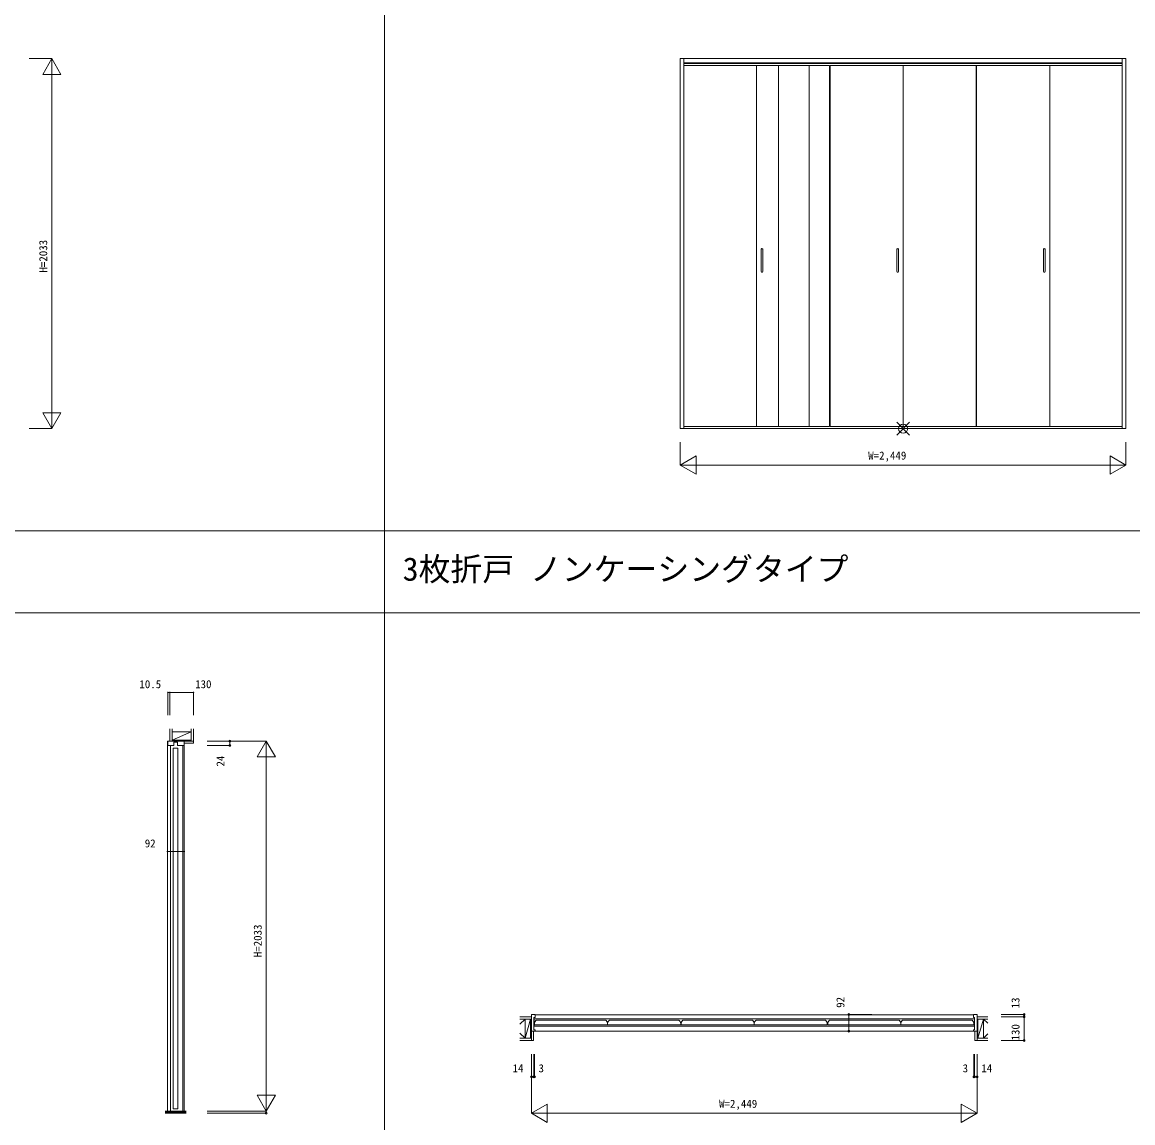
# Model space of a CAD drawing. Units: millimetres, scale not verified. Extents: x -14341 to 14341, y -10000 to 10000.
# Drawn here: x -4932 to 1171, y -5956 to 90 of the extents above; entities that cross this region are included whole.
import ezdxf
from ezdxf.enums import TextEntityAlignment as Align

# ---------------------------------------------------------------- set-up
doc = ezdxf.new("R2010")
doc.units = ezdxf.units.MM
doc.header["$LTSCALE"] = 50
doc.layers.add('0-0_0', color=7, linetype='Continuous')
for name, color, linetype, lineweight in [('0-1_YKK_F1', 7, 'Continuous', 18), ('0-2_YKK_A1', 4, 'Continuous', 18), ('0-3_YKK_B1', 4, 'Continuous', 18), ('0-4_YKK_C1', 4, 'Continuous', 18), ('0-5_YKK_N1', 2, 'Continuous', 18), ('0-6_YKK_Z1', 7, 'Continuous', 18), ('0-7_YKK_IN', 1, 'Continuous', 18)]:
    doc.layers.add(name, color=color, linetype=linetype, lineweight=lineweight)
doc.styles.add('ＭＳ ゴシック', font='')
doc.styles.get('ＭＳ ゴシック').set_extended_font_data('MS Gothic')

msp = doc.modelspace()

# ---------------------------------------------------------------- linework, layer by layer
at = {"layer": '0-1_YKK_F1'}
for p, q in [((-2940.51, -10000), (-2940.51, 9500)), ((-14340.51, -2704), (14159.49, -2704)), ((-14340.51, -3154), (14159.49, -3154))]:
    msp.add_line(p, q, dxfattribs=at)
at = {"layer": '0-2_YKK_A1'}
for p, q in [((-1295.01, -109.5), (-1295.01, -2142.5)), ((1113.99, -2142.5), (1113.99, -109.5)), ((-1295.01, -133.5), (1113.99, -133.5)), ((-1295.01, -136.5), (1113.99, -136.5)), ((-1295.01, -148), (-494.51, -148)), ((-896.26, -2130.41), (-896.26, -148)), ((-896.26, -2130.41), (-896.26, -148)), ((-776.26, -148), (-776.26, -2130.41)), ((-607.51, -148), (-607.51, -2130.41)), ((-494.51, -2130.41), (-494.51, -148)), ((311.24, -148), (-492.26, -148)), ((-492.26, -2130.41), (-492.26, -148)), ((-90.51, -2130.41), (-90.51, -148)), ((-90.51, -2130.41), (-90.51, -148)), ((311.24, -148), (311.24, -2130.41)), ((313.49, -148), (1113.99, -148)), ((313.49, -2130.41), (313.49, -148)), ((715.24, -2130.41), (715.24, -148)), ((715.24, -2130.41), (715.24, -148)), ((-871.26, -1156.84), (-871.26, -1279.16)), ((-861.26, -1156.84), (-861.26, -1279.16)), ((-125.51, -1156.84), (-125.51, -1279.16)), ((-115.51, -1156.84), (-115.51, -1279.16)), ((680.24, -1156.84), (680.24, -1279.16)), ((690.24, -1156.84), (690.24, -1279.16)), ((-1295.01, -2130.41), (-494.51, -2130.41)), ((311.24, -2130.41), (-492.26, -2130.41)), ((313.49, -2130.41), (1113.99, -2130.41))]:
    msp.add_line(p, q, dxfattribs=at)
msp.add_lwpolyline([(-1315.01, -2142.5), (1133.99, -2142.5), (1133.99, -109.5), (-1315.01, -109.5)], close=True, dxfattribs=at)
for centre, start, end in [((-866.26, -1157.54), 8.0102, 171.9898), ((-120.51, -1157.54), 8.0102, 171.9898), ((685.24, -1157.54), 8.0102, 171.9898), ((-866.26, -1278.46), 188.0102, 351.9898), ((-120.51, -1278.46), 188.0102, 351.9898), ((685.24, -1278.46), 188.0102, 351.9898)]:
    msp.add_arc(centre, 5.05, start, end, dxfattribs=at)
at = {"layer": '0-3_YKK_B1'}
for p, q in [((-2113.4, -5363.5), (295.6, -5363.5)), ((-2116.4, -5407.9), (-2116.4, -5418.17)), ((-2115.7, -5418.5), (-2116.4, -5418.17)), ((-2115.7, -5418.5), (-1714.65, -5418.5)), ((-2104.16, -5392.9), (-1726.89, -5392.9)), ((-1714.65, -5407.9), (-1714.65, -5418.5)), ((-1714.65, -5407.9), (-1714.65, -5418.5)), ((-1313.6, -5418.5), (-1714.65, -5418.5)), ((-1325.14, -5392.9), (-1702.41, -5392.9)), ((-1313.6, -5418.5), (-1312.9, -5418.17)), ((-1312.9, -5407.9), (-1312.9, -5418.17)), ((-1310.65, -5407.9), (-1310.65, -5418.17)), ((-1309.95, -5418.5), (-1310.65, -5418.17)), ((-1309.95, -5418.5), (-908.9, -5418.5)), ((-1298.41, -5392.9), (-921.14, -5392.9)), ((-908.9, -5407.9), (-908.9, -5418.5)), ((-908.9, -5407.9), (-908.9, -5418.5)), ((-507.85, -5418.5), (-908.9, -5418.5)), ((-519.39, -5392.9), (-896.66, -5392.9)), ((-507.85, -5418.5), (-507.15, -5418.17)), ((-507.15, -5407.9), (-507.15, -5418.17)), ((-504.9, -5407.9), (-504.9, -5418.17)), ((-504.2, -5418.5), (-504.9, -5418.17)), ((-504.2, -5418.5), (-103.15, -5418.5)), ((-492.66, -5392.9), (-115.39, -5392.9)), ((-103.15, -5407.9), (-103.15, -5418.5)), ((-103.15, -5407.9), (-103.15, -5418.5)), ((297.9, -5418.5), (-103.15, -5418.5)), ((286.36, -5392.9), (-90.91, -5392.9)), ((297.9, -5418.5), (298.6, -5418.17)), ((298.6, -5407.9), (298.6, -5418.17)), ((295.6, -5452.5), (-2113.4, -5452.5))]:
    msp.add_line(p, q, dxfattribs=at)
for points in [[(-2115.4, -5361), (-2133.4, -5361), (-2133.4, -5382)], [(-2133.4, -5382), (-2133.4, -5453), (-2113.4, -5453), (-2113.4, -5445.5), (-2113.9, -5445), (-2118.9, -5445), (-2119.4, -5444.5), (-2119.4, -5377.5), (-2118.9, -5377), (-2113.9, -5377), (-2113.4, -5376.5), (-2113.4, -5363)], [(315.6, -5382), (315.6, -5453), (295.6, -5453), (295.6, -5445.5), (296.1, -5445), (301.1, -5445), (301.6, -5444.5), (301.6, -5377.5), (301.1, -5377), (296.1, -5377), (295.6, -5376.5), (295.6, -5363)], [(297.6, -5361), (315.6, -5361), (315.6, -5382)]]:
    msp.add_lwpolyline(points, dxfattribs=at)
msp.add_lwpolyline([(-2118.9, -5384.8), (-2118.9, -5426.2), (301.1, -5426.2), (301.1, -5384.8)], close=True, dxfattribs=at)
for centre, radius, start, end in [((-2115.4, -5363), 2, 0.00001, 89.99999), ((297.6, -5363), 2, 90.00001, 179.99999), ((-2111.7, -5407.9), 4.7, 154.60847, 180), ((-2076.46, -5424.62), 43.7, 136.77834, 154.60847), ((-2104.16, -5398.6), 5.7, 90, 136.77834), ((-1726.89, -5398.6), 5.7, 43.22166, 90), ((-1754.58, -5424.62), 43.7, 25.39153, 43.22166), ((-1719.35, -5407.9), 4.7, 0, 25.39153), ((-1709.95, -5407.9), 4.7, 154.60847, 180), ((-1674.71, -5424.62), 43.7, 136.77834, 154.60847), ((-1702.41, -5398.6), 5.7, 90, 136.77834), ((-1325.14, -5398.6), 5.7, 43.22166, 90), ((-1352.83, -5424.62), 43.7, 25.39153, 43.22166), ((-1317.6, -5407.9), 4.7, 0, 25.39153), ((-1305.95, -5407.9), 4.7, 154.60847, 180), ((-1270.71, -5424.62), 43.7, 136.77834, 154.60847), ((-1298.41, -5398.6), 5.7, 90, 136.77834), ((-921.14, -5398.6), 5.7, 43.22166, 90), ((-948.83, -5424.62), 43.7, 25.39153, 43.22166), ((-913.6, -5407.9), 4.7, 0, 25.39153), ((-904.2, -5407.9), 4.7, 154.60847, 180), ((-868.96, -5424.62), 43.7, 136.77834, 154.60847), ((-896.66, -5398.6), 5.7, 90, 136.77834), ((-519.39, -5398.6), 5.7, 43.22166, 90), ((-547.08, -5424.62), 43.7, 25.39153, 43.22166), ((-511.85, -5407.9), 4.7, 0, 25.39153), ((-500.2, -5407.9), 4.7, 154.60847, 180), ((-464.96, -5424.62), 43.7, 136.77834, 154.60847), ((-492.66, -5398.6), 5.7, 90, 136.77834), ((-115.39, -5398.6), 5.7, 43.22166, 90), ((-143.08, -5424.62), 43.7, 25.39153, 43.22166), ((-107.85, -5407.9), 4.7, 0, 25.39153), ((-98.45, -5407.9), 4.7, 154.60847, 180), ((-63.21, -5424.62), 43.7, 136.77834, 154.60847), ((-90.91, -5398.6), 5.7, 90, 136.77834), ((286.36, -5398.6), 5.7, 43.22166, 90), ((258.67, -5424.62), 43.7, 25.39153, 43.22166), ((293.9, -5407.9), 4.7, 0, 25.39153)]:
    msp.add_arc(centre, radius, start, end, dxfattribs=at)
at = {"layer": '0-4_YKK_C1'}
for p, q in [((-4130.57, -3881), (-4130.57, -3859)), ((-4117.27, -5892), (-4117.27, -3883)), ((-4114.57, -3858.8), (-4057.57, -3859)), ((-4098.07, -3865), (-4079.47, -3865)), ((-4049.27, -3883), (-4049.27, -5892))]:
    msp.add_line(p, q, dxfattribs=at)
for points in [[(-4130.57, -3859), (-4133.27, -3859), (-4133.27, -5892)], [(-4130.57, -3859), (-4041.57, -3859), (-4041.57, -3881)], [(-4043.57, -3883), (-4077.47, -3883), (-4077.97, -3882.5), (-4077.97, -3865), (-4099.17, -3865), (-4099.17, -3882.5), (-4099.67, -3883), (-4128.57, -3883)], [(-4041.27, -5892), (-4041.27, -3859), (-4041.57, -3859)]]:
    msp.add_lwpolyline(points, dxfattribs=at)
msp.add_lwpolyline([(-4101.37, -3897.5), (-4075.77, -3897.5), (-4075.77, -5879.91), (-4101.37, -5879.91)], close=True, dxfattribs=at)
for centre, start, end in [((-4128.57, -3881), 180.00001, 269.99999), ((-4043.57, -3881), 270.00001, 359.99999)]:
    msp.add_arc(centre, 2, start, end, dxfattribs=at)
at = {"layer": '0-5_YKK_N1'}
for p, q in [((-4894.01, -109.5), (-4769.01, -109.5)), ((-4769.01, -109.5), (-4769.01, -2142.5)), ((-4819.01, -196.1), (-4719.01, -196.1)), ((-4819.01, -2055.9), (-4719.01, -2055.9)), ((-4894.01, -2142.5), (-4769.01, -2142.5)), ((-1315.01, -2217.5), (-1315.01, -2342.5)), ((1133.99, -2217.5), (1133.99, -2342.5)), ((-1228.4, -2292.5), (-1228.4, -2392.5)), ((1047.39, -2292.5), (1133.99, -2342.5)), ((1047.39, -2292.5), (1047.39, -2392.5)), ((-1315.01, -2342.5), (-1228.4, -2392.5)), ((1047.39, -2392.5), (1133.99, -2342.5)), ((-4130.77, -3591.52), (-4130.77, -3716.52)), ((-4120.27, -3591.52), (-4130.77, -3591.52)), ((-4120.27, -3591.52), (-4120.27, -3716.52)), ((-4120.27, -3591.52), (-3990.27, -3591.52)), ((-3990.27, -3591.52), (-3990.27, -3716.52)), ((-3590.27, -3859), (-3915.27, -3859)), ((-3790.27, -3883), (-3915.27, -3883)), ((-3790.27, -3859), (-3790.27, -3883)), ((-3590.27, -3859), (-3640.27, -3945.6)), ((-3540.27, -3945.6), (-3590.27, -3859)), ((-3540.27, -3945.6), (-3640.27, -3945.6)), ((-4133.27, -4466.07), (-4041.27, -4466.07)), ((-388.19, -5361), (-388.19, -5453)), ((-263.19, -5361), (-388.19, -5361)), ((449.01, -5361), (574.01, -5361)), ((574.01, -5374), (574.01, -5361)), ((449.01, -5374), (574.01, -5374)), ((574.01, -5374), (574.01, -5504)), ((-263.19, -5453), (-388.19, -5453)), ((449.01, -5504), (574.01, -5504)), ((-2133.4, -5579), (-2133.4, -5904)), ((-2119.4, -5579), (-2119.4, -5704)), ((-2116.4, -5579), (-2116.4, -5704)), ((298.6, -5579), (298.6, -5704)), ((301.6, -5579), (301.6, -5704)), ((315.6, -5579), (315.6, -5904)), ((-2133.4, -5704), (-2119.4, -5704)), ((-2119.4, -5704), (-2116.4, -5704)), ((301.6, -5704), (298.6, -5704)), ((315.6, -5704), (301.6, -5704)), ((-3540.27, -5805.4), (-3640.27, -5805.4)), ((-3590.27, -5892), (-3640.27, -5805.4)), ((-3540.27, -5805.4), (-3590.27, -5892)), ((-2133.4, -5904), (-2046.79, -5854)), ((-2046.79, -5854), (-2046.79, -5954)), ((229, -5854), (315.6, -5904)), ((-3590.27, -5904), (-3915.27, -5904)), ((-3590.27, -5892), (-3590.27, -5904)), ((-2133.4, -5904), (315.6, -5904)), ((-2046.79, -5954), (-2133.4, -5904))]:
    msp.add_line(p, q, dxfattribs=at)
for points in [[(-4819.01, -196.1), (-4769.01, -109.5), (-4719.01, -196.1)], [(-4819.01, -2055.9), (-4769.01, -2142.5), (-4719.01, -2055.9)], [(1133.99, -2342.5), (-1315.01, -2342.5), (-1228.4, -2292.5)], [(-3590.27, -3859), (-3590.27, -5892), (-3915.27, -5892)], [(229, -5854), (229, -5954), (315.6, -5904)]]:
    msp.add_lwpolyline(points, dxfattribs=at)
for centre, radius in [((-4130.77, -3591.52), 1.5), ((-4120.27, -3591.52), 1.5), ((-3990.27, -3591.52), 1.5), ((-3790.27, -3859), 5), ((-3790.27, -3883), 5), ((-4133.27, -4466.07), 1.5), ((-4041.27, -4466.07), 1.5), ((-388.19, -5361), 5), ((574.01, -5361), 5), ((574.01, -5374), 5), ((-388.19, -5453), 5), ((574.01, -5504), 5), ((-2133.4, -5704), 5), ((-2119.4, -5704), 5), ((-2116.4, -5704), 5), ((298.6, -5704), 5), ((301.6, -5704), 5), ((315.6, -5704), 5), ((-3590.27, -5904), 5)]:
    msp.add_circle(centre, radius, dxfattribs=at)
at = {"layer": '0-6_YKK_Z1'}
for p, q in [((-4120.27, -3859), (-4120.27, -3791.52)), ((-4107.77, -3859), (-4107.77, -3791.52)), ((-4107.77, -3854), (-4002.77, -3809)), ((-4002.77, -3859), (-4002.77, -3791.52)), ((-3990.27, -3859), (-3990.27, -3791.52)), ((-4120.27, -3859), (-4107.77, -3859)), ((-4107.77, -3859), (-4002.77, -3854)), ((-4041.27, -3859), (-3990.27, -3859)), ((-4041.27, -3859), (-4041.27, -3871.5)), ((-4041.27, -3871.5), (-3990.27, -3871.5)), ((-4002.77, -3859), (-3990.27, -3859)), ((-3990.27, -3871.5), (-3990.27, -3859)), ((-2133.4, -5374), (-2196.72, -5374)), ((-2168.4, -5386.5), (-2196.72, -5414.82)), ((-2133.4, -5386.5), (-2196.72, -5386.5)), ((-2168.4, -5491.5), (-2138.4, -5386.5)), ((-2138.4, -5491.5), (-2133.4, -5386.5)), ((-2133.4, -5374), (-2133.4, -5386.5)), ((315.6, -5374), (374.01, -5374)), ((315.6, -5386.5), (315.6, -5374)), ((315.6, -5491.5), (320.6, -5386.5)), ((315.6, -5386.5), (374.01, -5386.5)), ((320.6, -5491.5), (350.6, -5386.5)), ((350.6, -5386.5), (374.01, -5409.91)), ((-2168.4, -5491.5), (-2196.72, -5463.18)), ((-2133.4, -5491.5), (-2196.72, -5491.5)), ((-2133.6, -5437), (-2133.4, -5437)), ((-2133.4, -5504), (-2133.4, -5453)), ((-2133.4, -5491.5), (-2133.4, -5504)), ((-2120.9, -5504), (-2120.9, -5453)), ((303.1, -5504), (303.1, -5453)), ((315.6, -5504), (315.6, -5453)), ((315.6, -5491.5), (374.01, -5491.5)), ((315.6, -5504), (315.6, -5491.5)), ((350.6, -5491.5), (374.01, -5468.09)), ((-2133.4, -5504), (-2196.72, -5504)), ((-2133.4, -5504), (-2120.9, -5504)), ((303.1, -5504), (315.6, -5504)), ((315.6, -5504), (374.01, -5504)), ((-4146.32, -5892), (-4031.09, -5892)), ((-4146.32, -5894), (-4031.09, -5894)), ((-4146.32, -5896), (-4031.09, -5896)), ((-4146.32, -5898), (-4031.09, -5898)), ((-4146.32, -5900), (-4031.09, -5900)), ((-4146.32, -5902), (-4031.09, -5902)), ((-4146.32, -5904), (-4031.09, -5904))]:
    msp.add_line(p, q, dxfattribs=at)
for points in [[(-4107.77, -3854), (-4002.77, -3854), (-4002.77, -3809), (-4107.77, -3809)], [(-4107.77, -3859), (-4002.77, -3859), (-4002.77, -3854), (-4107.77, -3854)], [(-2168.4, -5491.5), (-2138.4, -5491.5), (-2138.4, -5386.5), (-2168.4, -5386.5)], [(320.6, -5491.5), (350.6, -5491.5), (350.6, -5386.5), (320.6, -5386.5)]]:
    msp.add_lwpolyline(points, close=True, dxfattribs=at)
for points in [[(-2133.4, -5386.5), (-2138.4, -5386.5), (-2138.4, -5491.5), (-2133.4, -5491.5), (-2133.4, -5453)], [(315.6, -5453), (315.6, -5491.5), (320.6, -5491.5), (320.6, -5386.5), (315.6, -5386.5)]]:
    msp.add_lwpolyline(points, dxfattribs=at)
at = {"layer": '0-7_YKK_IN'}
for p, q in [((-125.86, -2177.86), (-55.15, -2107.14)), ((-125.86, -2107.14), (-55.15, -2177.86))]:
    msp.add_line(p, q, dxfattribs=at)
msp.add_circle((-90.51, -2142.5), 25, dxfattribs=at)

# ---------------------------------------------------------------- texts
at = {"layer": '0-0_0', "style": 'ＭＳ ゴシック'}
msp.add_text('3枚折戸 ノンケーシングタイプ', height=128.3, dxfattribs=at).set_placement((-2840.51, -3016.5), align=Align.BOTTOM_LEFT)
at = {"layer": '0-5_YKK_N1', "color": 7, "style": 'ＭＳ ゴシック'}
for s, p in [('H=2033', (-4781.01, -1285)), ('24', (-3806.86, -3999.03)), ('H=2033', (-3602.27, -5046.5)), ('92', (-400.19, -5324.73)), ('13', (562.01, -5327.73)), ('130', (562.01, -5504))]:
    msp.add_text(s, height=43.99, rotation=90, dxfattribs=at).set_placement(p, align=Align.BOTTOM_LEFT)
for s, p in [('W=2,449', (-282.51, -2325.5)), ('10.5', (-4287.54, -3581.76)), ('130', (-3981.19, -3581.76)), ('92', (-4258.02, -4456.31)), ('14', (-2236.81, -5692)), ('3', (-2094.22, -5692)), ('3', (236.43, -5692)), ('14', (339.01, -5692)), ('W=2,449', (-1101.9, -5887))]:
    msp.add_text(s, height=43.99, dxfattribs=at).set_placement(p, align=Align.BOTTOM_LEFT)

doc.saveas('drawing.dxf')
